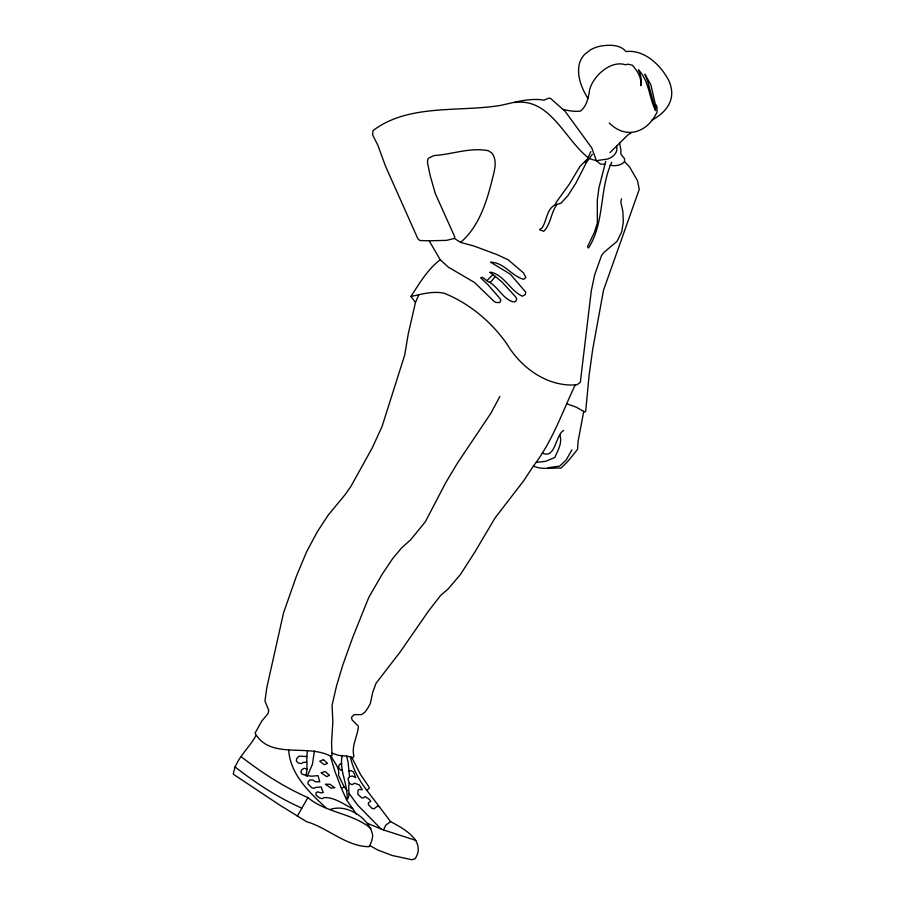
<?xml version="1.0" encoding="UTF-8"?>
<svg xmlns="http://www.w3.org/2000/svg" width="905" height="905" viewBox="0 0 905 905"><rect width="100%" height="100%" fill="white"/><g stroke="black" fill="none" stroke-linecap="round" stroke-linejoin="round"><path stroke-width="1.36" d="M418.834 294.781L415.497 302.417L408.223 334.013L404.739 354.952L382.001 426.651L372.057 448.258L350.925 486.358L345.325 494.379L328.244 515.069L317.316 531.755L306.49 552.073L296.535 575.852L283.536 612.911L266.828 687.562L264.961 701.047L268.717 710.165L268.129 713.468L261.692 721.195L255.04 733.163C270.505 760.143 307.824 743.277 331.196 756.467L332.045 755.494L331.547 743.107L332.848 721.952L332.078 705.289L336.456 686.228L342.825 664.96L352.927 636.837L368.788 597.402L381.955 574.585L392.589 558.69L401.775 547.695L410.531 539.923L425.339 521.766L445.905 482.354L457.715 462.704L490.951 413.166L499.888 396.458M342.192 755.449C338.934 770.291 348.086 784.25 347.022 798.844L347.746 799.036C350.405 794.036 347.633 788.481 349.24 783.221L347.995 778.911L349.522 776.592L352.339 776.026L355.767 777.723L353.47 771.92L350.982 770.619L348.945 770.879L348.04 761.625L346.513 756.014L338.855 755.426L332.045 753.232M314.408 750.867L312.429 764.318L307.123 776.4L305.935 775.472C308.22 767.361 305.709 758.876 307.564 750.584M590.863 151.565L587.56 158.76L579.981 166.441L569.03 184.609L556.383 202.041L555.184 204.824C546.733 208.998 546.835 220.186 542.4 227.472L539.572 229.678L543.724 231.318C550.919 224.202 550.862 212.652 556.971 204.417L561.043 203.161L567.888 195.672L575.852 183.183L586.632 162.119L592.345 154.28M583.759 411.243L578.08 441.391L577.537 449.366L567.673 461.573L560.987 468.111C552.536 467.557 540.658 470.114 533.475 465.905C552.31 441.64 562.22 412.284 575.241 384.829M621.531 198.817L620.807 201.962L622.912 211.713L623.33 222.076L621.724 231.748L617.018 241.386L604.178 252.19L601.621 255.334L594.687 274.724L591.259 291.059L580.32 382.34L576.881 384.829C547.785 387.283 521.235 368.086 506.879 343.945C491.37 321.773 469.525 303.56 444.434 293.333C433.156 290.697 421.741 294.193 410.904 296.501L415.497 302.417M609.993 165.196C614.948 166.282 621 165.66 624.552 161.667L624.529 158.714L620.841 154.065L620.954 150.072L619.586 143.126M255.855 735.765C248.773 748.707 235.424 759.057 233.298 774.171L279.385 804.873L306.58 821.683C327.463 827.679 346.887 846.854 369.116 846.661L370.292 844.275A22.817 21.426 63.8 0 0 372.679 835.191C369.308 817.973 346.717 803.38 329.952 809.545M410.904 296.501C419.366 283.548 427.477 269.464 440.203 259.758L429.185 240.809L419.773 240.515L417.816 238.637L385.428 165.977L377.758 145.015L372.577 134.788L373.041 130.58C408.766 103.442 459.378 112.401 501.2 105.285C515.364 102.208 529.595 97.706 544.131 100.172L548.43 98.249L550.342 98.272L565.025 111.213L591.7 147.786L596.418 160.739L600.32 164.054L604.755 164.303M331.196 756.467C334.16 762.383 340.031 767.836 338.447 775.121L344.002 786.502L342.825 787.757L341.264 787.859L334.986 771.58L330.427 756.263M605.75 161.316L598.929 187.923L597.3 200.31L597.345 223.162L594.37 232.381L587.447 246.884L588.533 248.004C604.992 222.166 599.144 189.202 611.723 162.21M429.185 240.809L446.629 240.357L454.389 238.422L460.566 242.404L473.971 246.024L497.184 254.678L508.09 259.746L523.418 272.824L525.862 277.405L523.837 279.328C511.8 276.376 504.153 262.348 490.555 262.156L510.375 274.238L525.748 292.191L525.239 294.657L522.332 296.218C510.544 290.81 504.967 276.297 491.766 272.337L489.696 272.326L495.329 276.466L490.736 281.998L488.745 282.1L482.444 277.326L480.612 277.733L488.078 284.894L499.707 298.231L500.872 300.166L499.888 302.542L496.132 302.508L493.949 301.308L474.48 282.451L448.416 267.201L440.203 259.758M415.904 840.372L383.505 829.953L385.779 825.168L390.575 821.616C403.596 828.595 426.572 840.655 415.18 858.721L411.832 859.716L392.114 855.463L377.509 849.897L369.749 845.496M571.926 449.853L566.225 459.921L559.652 466.109L547.944 467.738M297.293 816.14L307.904 797.588C326.32 813.109 353.176 813.176 371.005 828.652M533.475 465.905L523.803 480.623L494.978 518.079L474.989 551.835L460.588 574.268L448.224 588.872L440.735 595.298L428.484 611.101L399.953 652.267L376.016 683.298L372.69 692.427L370.326 703.57L367.611 708.479L364.738 712.359L361.559 714.599L353.979 714.656L351.513 717.382L352 719.837L358.425 726.229C357.735 736.251 351.208 745.743 353.934 756.263L352.893 757.632L346.513 756.014M609.212 122.978C626.554 140.241 647.833 132.198 657.166 111.835L656.804 106.338L656.102 104.923L656.249 108.351L650.876 84.844L644.96 74.21L647.754 81.597L655.593 110.512C648.84 97.367 649.315 80.952 638.41 69.809A38.847 26.528 29.1 0 1 640.842 85.647L640.785 80.998A29.017 19.808 29.4 0 0 635.378 68.95L632.403 65.194L628.013 64.198L625.423 64.753C610.717 59.934 593.295 75.907 589.675 89.538C588.397 97.321 586.994 105.806 580.535 111.077C574.788 111.847 568.951 110.783 563.351 109.494M487.116 280.55L492.863 274.656M609.97 152.606L628.172 134.653L631 133.001M460.566 242.404C478.632 227.053 486.438 202.72 492.015 180.446C494.096 171.735 497.954 161.022 491.913 153.047L488.372 150.728C470 147.085 452.149 154.472 433.914 155.581L428.518 158.137L427.635 159.936L427.522 162.832L430.214 175.762L435.316 193.625L454.83 237.031L454.389 238.422M597.323 161.237L598.443 160.343L607.877 158.986C613.307 157.029 618.364 152.323 616.644 146.033M563.657 430.418C555.331 434.954 555.602 459.683 542.242 452.964M651.634 120.32C661.476 115.116 671.069 106.371 671.702 94.539A43.429 29.582 29.9 0 0 668.761 80.455C660.718 65.194 644.451 49.255 625.943 51.574C620.185 44.311 609.325 44.775 601.01 46.008A50.59 34.548 29.8 0 0 590.603 49.764L584.777 54.232A46.517 31.765 29.7 0 0 579.245 64.266C576.723 76.246 581.689 88.385 587.933 98.419M350.495 756.885C352.826 769.261 359.308 780.404 366.819 790.325L369.206 788.312L369.172 787.18L360.484 774.454L351.694 757.27M584.619 162.47L587.379 161.18M536.009 462.466L545.715 461.29L554.788 457.511C557.876 450.328 562.718 442.771 559.731 434.615M555.184 204.824L556.971 204.417M307.044 756.535L299.035 756.139L296.727 758.56L296.331 761.015L298.231 763.028L301.365 763.571L303.062 762.451L306.648 762.18M514.651 102.537C550.195 97.593 564.573 139.223 588.205 157.674M305.935 775.472L301.953 774.069L300.799 771.954L301.942 769.51L304.329 768.255L307.259 769.295M390.575 821.616L379.218 806.615L377.147 806.298L374.025 808.855L371.831 808.233L368.414 804.658L368.403 802.837L370.812 801.253L369.376 799.398L365.1 796.547L363.505 797.905L361.751 797.837L357.837 794.318L358.029 790.314L358.946 789.409L362.339 789.793L359.319 784.94L354.67 783.232L351.977 784.692L349.24 783.221M307.462 775.585L311.444 776.219L318.028 775.642L319.759 781.796L315.664 781.796L312.61 779.906L309.861 779.997L308.311 781.445L307.836 783.707L311.671 787.667L313.888 788.391L315.562 787.463L321.196 786.954L323.221 792.554L321.083 792.859L317.565 791.852L316.015 792.814L316.094 795.235L319.386 797.78L322.203 798.696L324.273 797.577C334.624 797.192 343.583 804.341 352.611 808.561L356.389 814.398M342.158 770.302L340.8 770.053A3.507 3.303 52.2 0 1 341.57 763.526M566.541 403.721L576.168 407.137L584.562 411.911L585.659 411.492L589.098 375.349L592.673 349.522L603.499 290.267L639.247 189.349L637.539 180.751L629.575 166.961L624.552 161.667M383.505 829.953L367.521 823.38M596.418 160.739L589.528 158.624M307.904 797.588C284.012 787.101 262.02 772.836 241.42 756.919M301.885 808.142C277.722 797.554 255.606 782.927 234.825 766.784M489.718 282.349C498.576 287.519 503.734 300.211 514.289 302.044L516.155 300.788L516.665 298.763L515.533 296.738L502.015 282.021L495.329 276.466M325.71 807.543C309.012 792.169 290.2 774.058 288.684 750.053M380.96 828.878L357.577 805.031L349.115 793.481M366.819 790.325L379.218 806.615M344.002 786.502L347.034 790.642M352.611 808.561L346.751 800.28L341.264 787.859M348.945 770.879L349.522 776.592M329.352 775.314L326.784 776.66L321.037 772.768L325.223 771.513L329.352 775.314M323.492 759.634L319.737 761.207L324.216 764.714L327.508 763.424L323.492 759.634M334.658 787.622L331.06 788.142L325.348 784.194L329.918 784.284L334.658 787.622"/></g></svg>
